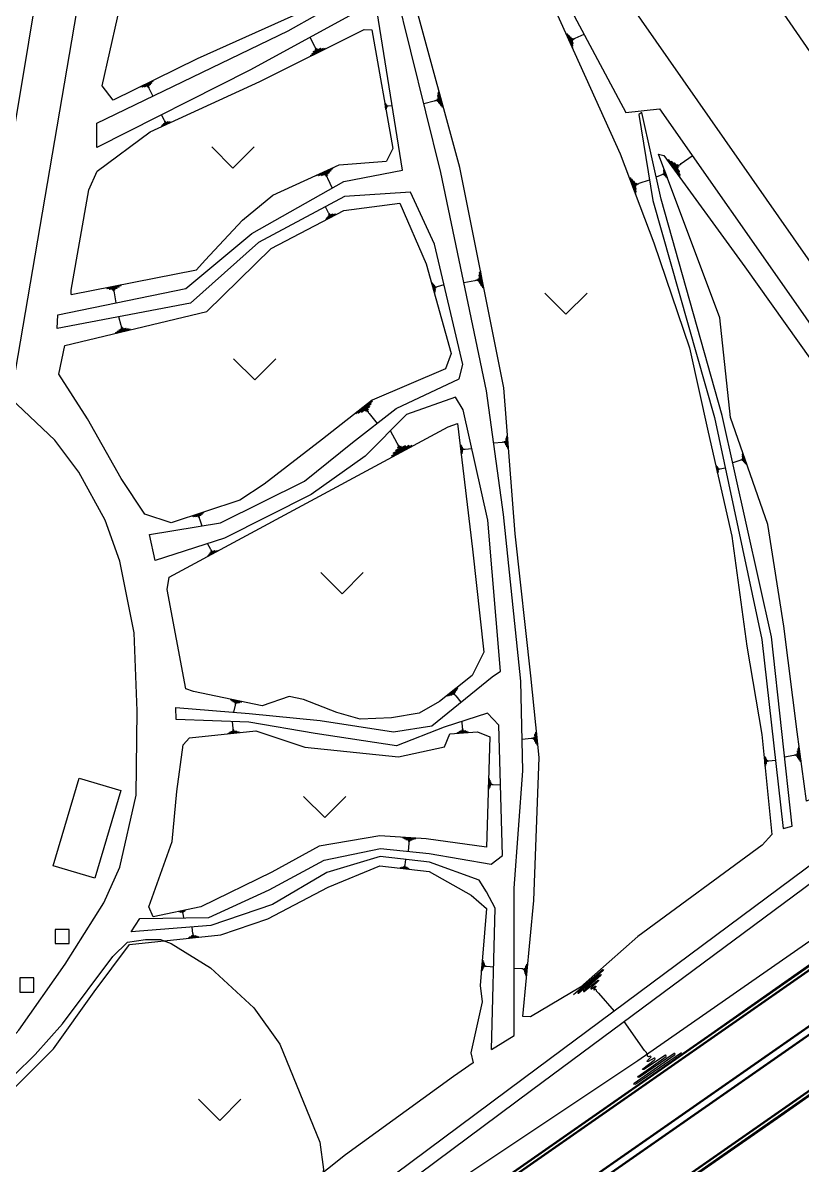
# Model space of a CAD drawing. Header units: millimetres. Extents: x 152904052 to 153933663, y 538271515 to 539240469.
# Drawn here: x 153522164 to 153577295, y 538622128 to 538702938 of the extents above; entities that cross this region are included whole.
import ezdxf

# ---------------------------------------------------------------- set-up
doc = ezdxf.new("R2010")
doc.units = ezdxf.units.MM
doc.layers.add('SCHM', color=9, linetype='Continuous')

msp = doc.modelspace()

# ---------------------------------------------------------------- linework, layer by layer
at = {"layer": 'SCHM'}
for points in [[(153543554.5, 538701126.6), (153542570.2, 538700628.3), (153542529.1, 538700609.4), (153542509.2, 538700621.8), (153542518.6, 538700637.8), (153543400.6, 538701097.3), (153543416.5, 538701111.4), (153543416.6, 538701126.3), (153543402, 538701129.7), (153542642.8, 538700746.5), (153542613.3, 538700743.6), (153542610.7, 538700748.5), (153542622.6, 538700773.3), (153543233.1, 538701093.2), (153543239, 538701111.9), (153543223, 538701121.3), (153542753, 538700889.2), (153542724.9, 538700891), (153542728.9, 538700907.6), (153542979.8, 538701048.4), (153543004.7, 538701068.4), (153543003, 538701087.5), (153542990.5, 538701086.9), (153542857.4, 538701036.7), (153542839.6, 538701044.1), (153542844.2, 538701058.9), (153542917.7, 538701112.2), (153542933.1, 538701127), (153542919.5, 538701137.8), (153542879.2, 538701130.5), (153542861.2, 538701150.1), (153542863.9, 538701178.6), (153542854, 538701204.7), (153542849.1, 538701221.6), (153542813.1, 538701271.2), (153542483.1, 538701907)], [(153561072.3, 538701155.7), (153560651.6, 538702116.6), (153560635.9, 538702156.5), (153560648.7, 538702174.7), (153560663.4, 538702164.9), (153561052.7, 538701303.3), (153561065.2, 538701287.6), (153561079.4, 538701286.6), (153561083.3, 538701300.3), (153560760, 538702041.4), (153560758.8, 538702069.5), (153560763.6, 538702071.7), (153560786.5, 538702059), (153561057.7, 538701462.5), (153561075.1, 538701456), (153561084.9, 538701470.7), (153560889.6, 538701929.2), (153560892.8, 538701955.7), (153560908.3, 538701951), (153561028.6, 538701705.4), (153561046.3, 538701680.7), (153561064.5, 538701681.3), (153561064.6, 538701693.2), (153561024, 538701822.2), (153561032, 538701838.7), (153561045.9, 538701833.5), (153561092.5, 538701760.9), (153561105.7, 538701745.5), (153561116.7, 538701757.9), (153561111.9, 538701796.5), (153561131.5, 538701812.5), (153561158.4, 538701808.5), (153561183.7, 538701816.5), (153561200, 538701820.2), (153561249, 538701851.7), (153561870.1, 538702131.2)], [(153530501.9, 538698417.1), (153531322.8, 538698799), (153531357, 538698813.3), (153531372.9, 538698802.7), (153531364.8, 538698789.8), (153530628.9, 538698436.9), (153530615.6, 538698425.8), (153530615, 538698413.6), (153530626.9, 538698410.4), (153531260, 538698704), (153531284.3, 538698705.6), (153531286.3, 538698701.5), (153531275.8, 538698681.5), (153530766.4, 538698435.7), (153530761.1, 538698420.6), (153530774, 538698412.4), (153531165.8, 538698590), (153531188.7, 538698587.8), (153531185, 538698574.2), (153530975.4, 538698465.6), (153530954.4, 538698449.8), (153530955.3, 538698434.2), (153530965.6, 538698434.3), (153531076.1, 538698471.9), (153531090.5, 538698465.3), (153531086.3, 538698453.3), (153531024.6, 538698411.6), (153531011.5, 538698399.9), (153531022.4, 538698390.7), (153531055.7, 538698395.5), (153531069.9, 538698379), (153531066.9, 538698355.6), (153531074.3, 538698334), (153531077.9, 538698320), (153531106, 538698278.3), (153531359.4, 538697747.9)], [(153551566.7, 538698135.5), (153551868.3, 538697011.3), (153551878.9, 538696964.8), (153551861.8, 538696946.9), (153551847.3, 538696960.1), (153551563.6, 538697970.3), (153551552.5, 538697989.7), (153551537.1, 538697993.1), (153551530.5, 538697978.7), (153551761.9, 538697111.8), (153551758.5, 538697080.7), (153551752.9, 538697079.1), (153551729.9, 538697096.8), (153551531.6, 538697796.5), (153551513.7, 538697806.6), (153551500.4, 538697792.1), (153551638.4, 538697256.5), (153551630.5, 538697227.9), (153551614.2, 538697235.7), (153551523.1, 538697525.1), (153551507.8, 538697555.2), (153551487.8, 538697557.6), (153551485.7, 538697544.5), (153551508.7, 538697396.2), (153551497.2, 538697379.4), (153551482.9, 538697387.4), (153551443.8, 538697474.9), (153551431.8, 538697494), (153551417.8, 538697482.2), (153551416.5, 538697439), (153551392.4, 538697424.7), (153551363.5, 538697433.7), (153551334.5, 538697429.1), (153551315.9, 538697427.7), (153551257, 538697401.3), (153550529, 538697198.1)], [(153547854.1, 538696796.4), (153547794.5, 538697239.6), (153547792.8, 538697257.9), (153547800.1, 538697263.8), (153547805, 538697258.1), (153547863.4, 538696859.2), (153547866.7, 538696851.3), (153547872.4, 538696849.3), (153547875.6, 538696854.4), (153547830.1, 538697196.1), (153547832.9, 538697207.8), (153547835.1, 538697208.1), (153547843, 538697200.2), (153547884.1, 538696923.9), (153547890.5, 538696919.2), (153547896.3, 538696924), (153547870, 538697134.9), (153547874.4, 538697145.4), (153547880.3, 538697141.6), (153547900.7, 538697026.9), (153547905.1, 538697014.6), (153547912.6, 538697012.8), (153547914, 538697017.6), (153547912.6, 538697075.3), (153547917.8, 538697081.1), (153547922.8, 538697077.3), (153547933.4, 538697042.1), (153547937, 538697034.2), (153547943, 538697038), (153547945.6, 538697054.4), (153547955.5, 538697058.7), (153547966, 538697053.9), (153547977.3, 538697054.2), (153547984.5, 538697053.8), (153548008.2, 538697061), (153548295.6, 538697102.6)], [(153532636.1, 538695920.1), (153532008.9, 538695631.4), (153531982.8, 538695620.6), (153531970.7, 538695628.8), (153531976.9, 538695638.6), (153532539.2, 538695905.4), (153532549.5, 538695913.8), (153532549.9, 538695923.1), (153532540.8, 538695925.5), (153532057.1, 538695703.6), (153532038.6, 538695702.5), (153532037.1, 538695705.6), (153532045.1, 538695720.9), (153532434.4, 538695906.7), (153532438.5, 538695918.2), (153532428.7, 538695924.5), (153532129.3, 538695790.3), (153532111.8, 538695792.1), (153532114.7, 538695802.4), (153532274.9, 538695884.6), (153532291, 538695896.5), (153532290.3, 538695908.5), (153532282.5, 538695908.4), (153532198.1, 538695880.1), (153532187.1, 538695885.1), (153532190.4, 538695894.3), (153532237.6, 538695925.9), (153532247.6, 538695934.8), (153532239.3, 538695941.9), (153532213.9, 538695938.3), (153532203.1, 538695950.9), (153532205.5, 538695968.7), (153532199.9, 538695985.2), (153532197.2, 538695996), (153532175.9, 538696027.8), (153531984.3, 538696433.1)], [(153568694.4, 538691980.4), (153567848.2, 538693180.5), (153567815.5, 538693230.9), (153567827.9, 538693259.5), (153567850.9, 538693250.2), (153568626.2, 538692177.4), (153568647.8, 538692159.3), (153568667.5, 538692162), (153568669.1, 538692181.8), (153568018, 538693107.7), (153568008.5, 538693146), (153568014.4, 538693150.3), (153568049.4, 538693139.4), (153568588.5, 538692397.2), (153568614.1, 538692393), (153568623.5, 538692416), (153568227.2, 538692990.1), (153568224.1, 538693027.4), (153568246.7, 538693025.3), (153568480.5, 538692722.2), (153568511.7, 538692693.2), (153568536.5, 538692699.1), (153568533.3, 538692715.5), (153568441.5, 538692881.1), (153568447.8, 538692905.9), (153568468.3, 538692902.7), (153568552.6, 538692816.2), (153568575.1, 538692798.8), (153568586.6, 538692818.8), (153568569.3, 538692870.5), (153568591.6, 538692897.9), (153568629.7, 538692899.9), (153568662.1, 538692917.9), (153568683.4, 538692927.7), (153568741.8, 538692984.6), (153569515.4, 538693541.9)], [(153542942.3, 538692141.8), (153544023.9, 538692616.8), (153544068.9, 538692634.6), (153544089.4, 538692620.2), (153544078.4, 538692603.6), (153543108.5, 538692164.1), (153543090.7, 538692150), (153543089.7, 538692134), (153543105.1, 538692129.6), (153543939.4, 538692494.7), (153543971.1, 538692496), (153543973.5, 538692490.7), (153543959.3, 538692464.8), (153543287.8, 538692158.6), (153543280.4, 538692139.1), (153543297, 538692128), (153543813.2, 538692348.6), (153543843.1, 538692345), (153543837.8, 538692327.5), (153543561.3, 538692191.7), (153543533.5, 538692171.7), (153543534.2, 538692151.3), (153543547.6, 538692151.2), (153543692.9, 538692197.1), (153543711.5, 538692188.1), (153543705.6, 538692172.5), (153543623.9, 538692119.9), (153543606.6, 538692104.9), (153543620.5, 538692092.6), (153543664.1, 538692098), (153543682.1, 538692076), (153543677.6, 538692045.7), (153543686.6, 538692017.2), (153543690.9, 538691998.8), (153543726.4, 538691943.7), (153544041.9, 538691244.5)], [(153565518.1, 538690826.6), (153565131.3, 538691929.2), (153565117.2, 538691975), (153565132.9, 538691994.1), (153565148.4, 538691982), (153565508.7, 538690992.2), (153565521.3, 538690973.6), (153565536.9, 538690971.4), (153565542.5, 538690986.3), (153565245.4, 538691836.6), (153565246.4, 538691868), (153565251.9, 538691870), (153565276.3, 538691854), (153565527.6, 538691168.7), (153565546.3, 538691159.9), (153565558.5, 538691175.4), (153565379.9, 538691701.1), (153565385.7, 538691730.3), (153565402.6, 538691723.8), (153565515.6, 538691440.9), (153565533.2, 538691411.9), (153565553.5, 538691411.1), (153565554.6, 538691424.3), (153565520.3, 538691571), (153565530.5, 538691588.7), (153565545.5, 538691581.8), (153565591.2, 538691497.2), (153565604.6, 538691479), (153565617.8, 538691491.8), (153565615.8, 538691535.2), (153565638.9, 538691551.3), (153565668.5, 538691544.5), (153565697.2, 538691551.3), (153565715.6, 538691554.1), (153565772.7, 538691585), (153566486.1, 538691843.4)], [(153567503.9, 538692617.8), (153567736.3, 538691998.9), (153567744.8, 538691973.2), (153567736.2, 538691962.2), (153567727.2, 538691968.9), (153567511.2, 538692524.3), (153567503.9, 538692534.6), (153567495, 538692535.7), (153567492.1, 538692527.2), (153567670.6, 538692049.9), (153567670.4, 538692032.1), (153567667.3, 538692030.9), (153567653.3, 538692039.7), (153567502.7, 538692424.2), (153567492, 538692428.9), (153567485.3, 538692420), (153567592.8, 538692124.9), (153567589.9, 538692108.3), (153567580.3, 538692111.8), (153567512.9, 538692270.4), (153567502.5, 538692286.5), (153567491.1, 538692286.8), (153567490.6, 538692279.3), (153567511.8, 538692196.7), (153567506.2, 538692186.6), (153567497.7, 538692190.3), (153567470.8, 538692237.6), (153567463, 538692247.7), (153567455.7, 538692240.3), (153567457.4, 538692215.8), (153567444.5, 538692206.4), (153567427.7, 538692209.9), (153567411.5, 538692205.7), (153567401.1, 538692203.9), (153567369.2, 538692185.7), (153566968.9, 538692030.7)], [(153544307, 538689402.2), (153543638.4, 538689050.5), (153543610.5, 538689037.2), (153543596.8, 538689045.4), (153543603.1, 538689056.5), (153544202, 538689380.5), (153544212.6, 538689390.3), (153544212.6, 538689400.5), (153544202.6, 538689402.7), (153543686.9, 538689132.2), (153543666.7, 538689129.9), (153543664.9, 538689133.2), (153543672.8, 538689150.4), (153544087.3, 538689375.9), (153544091.1, 538689388.7), (153544080.1, 538689395), (153543760.8, 538689231.1), (153543741.6, 538689232), (153543744.2, 538689243.4), (153543914.3, 538689342.5), (153543931.2, 538689356.5), (153543929.9, 538689369.5), (153543921.3, 538689369), (153543830.7, 538689333.2), (153543818.4, 538689338), (153543821.4, 538689348.3), (153543871.2, 538689385.5), (153543881.6, 538689395.8), (153543872.1, 538689403), (153543844.6, 538689397.6), (153543832.1, 538689410.9), (153543833.6, 538689430.4), (153543826.6, 538689448.1), (153543823, 538689459.7), (153543797.9, 538689493.2), (153543565.1, 538689925)], [(153554505.6, 538685430.4), (153554732.6, 538684250.6), (153554740, 538684202), (153554721.1, 538684184.9), (153554707.2, 538684199.5), (153554490.2, 538685260.6), (153554480.2, 538685281.3), (153554464.6, 538685286), (153554456.7, 538685271.7), (153554630.5, 538684362), (153554624.7, 538684330.3), (153554618.8, 538684329.1), (153554596.4, 538684349), (153554444.3, 538685084), (153554426.5, 538685095.7), (153554411.8, 538685081.8), (153554514.1, 538684520.1), (153554503.9, 538684491.3), (153554487.7, 538684500.5), (153554415.4, 538684805.3), (153554401.9, 538684837.4), (153554381.4, 538684841.3), (153554378.3, 538684828), (153554391, 538684673.6), (153554377.9, 538684657.2), (153554363.7, 538684666.5), (153554330, 538684759.4), (153554319.1, 538684780), (153554303.8, 538684768.9), (153554299.3, 538684724.5), (153554273.4, 538684711.6), (153554244.3, 538684723), (153554214.1, 538684720.4), (153554194.9, 538684720.4), (153554132.2, 538684697.5), (153553367.7, 538684542.4)], [(153527980.8, 538684189.2), (153529050.2, 538684364.7), (153529094.3, 538684370.2), (153529109.2, 538684352.7), (153529095.6, 538684340.5), (153528133.6, 538684171.1), (153528114.6, 538684162.6), (153528110.1, 538684148.6), (153528122.7, 538684141.2), (153528947.2, 538684275.4), (153528975.7, 538684269.4), (153528976.7, 538684264), (153528958.2, 538684244.3), (153528291.7, 538684125.3), (153528280.7, 538684109.6), (153528292.9, 538684096), (153528801.8, 538684174.3), (153528827.6, 538684164.4), (153528818.8, 538684150), (153528542.3, 538684092.4), (153528513, 538684081), (153528508.9, 538684062.6), (153528520.8, 538684059.5), (153528660.3, 538684067.1), (153528674.8, 538684054.9), (153528666.1, 538684042.4), (153528581.5, 538684014.3), (153528562.7, 538684004.9), (153528572.3, 538683990.8), (153528612.2, 538683985.7), (153528623.2, 538683962), (153528612.2, 538683936.1), (153528613.8, 538683908.8), (153528613.4, 538683891.5), (153528632.4, 538683834.4), (153528753.4, 538683141.2)], [(153551319.2, 538683806.1), (153551098.7, 538684517.1), (153551090.8, 538684546.6), (153551101.3, 538684558.4), (153551110.9, 538684550.3), (153551317.1, 538683911.8), (153551324.7, 538683899.7), (153551334.6, 538683897.9), (153551338.4, 538683907.2), (153551169.2, 538684455.5), (153551170.6, 538684475.4), (153551174.1, 538684476.6), (153551189.3, 538684465.9), (153551333.3, 538684023.7), (153551345, 538684017.7), (153551353.1, 538684027.2), (153551251.7, 538684366.1), (153551256, 538684384.6), (153551266.6, 538684380), (153551332, 538684197.3), (153551342.5, 538684178.4), (153551355.4, 538684177.4), (153551356.4, 538684185.8), (153551338, 538684280), (153551344.9, 538684291), (153551354.3, 538684286.2), (153551381.4, 538684231.3), (153551389.6, 538684219.4), (153551398.2, 538684227.3), (153551398, 538684254.9), (153551413, 538684264.7), (153551431.7, 538684259.6), (153551450.1, 538684263.3), (153551462, 538684264.6), (153551499, 538684283), (153551959.2, 538684430.8)], [(153529744.5, 538681260.7), (153528796.2, 538681010.8), (153528757, 538681002.1), (153528742, 538681016.5), (153528753.2, 538681028.7), (153529605.3, 538681263.9), (153529621.7, 538681273.2), (153529624.6, 538681286.1), (153529612.5, 538681291.7), (153528881.3, 538681100), (153528855.1, 538681103), (153528853.8, 538681107.7), (153528868.8, 538681127.1), (153529459, 538681291.5), (153529467.5, 538681306.6), (153529455.4, 538681317.8), (153529003.6, 538681203.6), (153528979.6, 538681210.3), (153528986.2, 538681224), (153529230.4, 538681299.7), (153529255.8, 538681312.5), (153529257.9, 538681329.4), (153529246.9, 538681331.2), (153529121.9, 538681312.3), (153529107.8, 538681322), (153529114.6, 538681334.1), (153529188.4, 538681366.7), (153529204.5, 538681376.7), (153529194.7, 538681388.6), (153529158.2, 538681389.8), (153529146.3, 538681410.2), (153529154, 538681434.5), (153529150.2, 538681458.9), (153529149.1, 538681474.6), (153529127.1, 538681524.4), (153528958.6, 538682138.4)], [(153545726.9, 538675308.3), (153546815.8, 538676152.2), (153546861.7, 538676185), (153546888.9, 538676174.6), (153546881.2, 538676152.7), (153545908.6, 538675380.6), (153545892.6, 538675359.6), (153545895.9, 538675341.2), (153545914.6, 538675340.6), (153546754.8, 538675990.1), (153546790.2, 538676000.6), (153546794.5, 538675995.2), (153546785.8, 538675961.9), (153546113, 538675425.2), (153546110.2, 538675401), (153546132.1, 538675393.2), (153546653.4, 538675789), (153546688.2, 538675793.5), (153546687.2, 538675772.2), (153546413, 538675540.2), (153546387.2, 538675509.7), (153546393.8, 538675486.7), (153546409, 538675490.4), (153546560.3, 538675583.5), (153546583.9, 538675578.6), (153546581.7, 538675559.3), (153546504.2, 538675476.7), (153546488.8, 538675454.8), (153546508.1, 538675444.9), (153546555.8, 538675463.3), (153546582.4, 538675443.6), (153546585.9, 538675407.9), (153546604.2, 538675378.3), (153546614.2, 538675358.7), (153546670, 538675306.5), (153547225.2, 538674605)], [(153549682.2, 538673028.3), (153548326.8, 538672307.1), (153548270.2, 538672279.8), (153548242.2, 538672296.4), (153548254.8, 538672318.9), (153549469, 538672983.3), (153549490.6, 538673003.3), (153549490.4, 538673024.1), (153549470, 538673028.3), (153548424.4, 538672473.7), (153548383.5, 538672468.8), (153548379.8, 538672475.6), (153548395.7, 538672510.4), (153549236.1, 538672972.8), (153549243.7, 538672998.9), (153549221.1, 538673011.6), (153548573.7, 538672675.4), (153548534.7, 538672677), (153548539.8, 538672700.2), (153548884.8, 538672903.2), (153548919, 538672931.9), (153548916.1, 538672958.3), (153548898.6, 538672957.1), (153548714.9, 538672883.5), (153548689.9, 538672893.3), (153548695.9, 538672914.1), (153548796.7, 538672990.3), (153548817.7, 538673011.3), (153548798.4, 538673025.9), (153548742.5, 538673014.7), (153548717, 538673041.4), (153548719.9, 538673081.2), (153548705.4, 538673117.2), (153548698.1, 538673140.6), (153548646.7, 538673208.5), (153548169.5, 538674083.9)], [(153556427.9, 538673788.7), (153556496.8, 538672868.3), (153556498.2, 538672830.5), (153556482.3, 538672819.1), (153556472.9, 538672831.5), (153556401.1, 538673660.4), (153556395.3, 538673677.2), (153556383.8, 538673682.1), (153556376.5, 538673671.9), (153556428.8, 538672962.3), (153556421.6, 538672938.6), (153556417, 538672938.2), (153556401.6, 538672955.4), (153556350.5, 538673529.7), (153556338, 538673540.2), (153556325.5, 538673530.9), (153556353.9, 538673093.3), (153556343.6, 538673072.2), (153556332, 538673080.6), (153556303.8, 538673319.6), (153556296.3, 538673345.3), (153556281, 538673350.1), (153556277.5, 538673340.2), (153556273.5, 538673221.3), (153556262.1, 538673209.9), (153556252.1, 538673218.3), (153556234.6, 538673292.1), (153556228.1, 538673308.8), (153556215.4, 538673301.7), (153556208, 538673268.2), (153556187.1, 538673260.7), (153556166, 538673271.9), (153556142.7, 538673272.6), (153556128, 538673274.3), (153556078.2, 538673262.4), (153555481, 538673211.6)], [(153553191, 538672361.7), (153553114.3, 538673079.8), (153553112.3, 538673109.3), (153553124.4, 538673118.6), (153553132.1, 538673109.1), (153553208.8, 538672462.6), (153553213.8, 538672449.7), (153553222.9, 538672446.1), (153553228.3, 538672454.3), (153553169.8, 538673007.9), (153553174.9, 538673026.7), (153553178.5, 538673027.1), (153553190.9, 538673014), (153553245.2, 538672566.1), (153553255.2, 538672558.2), (153553264.7, 538672565.8), (153553231.6, 538672907.4), (153553239.2, 538672924.1), (153553248.4, 538672917.8), (153553276.4, 538672731.6), (153553282.9, 538672711.7), (153553295, 538672708.3), (153553297.5, 538672716.1), (153553297.7, 538672809.3), (153553306.3, 538672818.4), (153553314.4, 538672812.1), (153553329.9, 538672754.8), (153553335.4, 538672741.9), (153553345.1, 538672747.8), (153553350.1, 538672774.2), (153553366.2, 538672780.6), (153553383.1, 538672772.3), (153553401.3, 538672772.4), (153553412.8, 538672771.4), (153553451.5, 538672781.9), (153553917.3, 538672836.5)], [(153573077.8, 538672523.5), (153573351.1, 538671736.5), (153573361.1, 538671703.9), (153573349.8, 538671690.3), (153573338.8, 538671699), (153573084.1, 538672405.4), (153573075.2, 538672418.7), (153573064, 538672420.3), (153573060, 538672409.7), (153573270, 538671802.8), (153573269.2, 538671780.4), (153573265.2, 538671779), (153573247.9, 538671790.5), (153573070.2, 538672279.6), (153573056.9, 538672285.9), (153573048.2, 538672274.9), (153573174.3, 538671899.7), (153573170.2, 538671878.9), (153573158.2, 538671883.6), (153573078.2, 538672085.5), (153573065.7, 538672106.2), (153573051.3, 538672106.9), (153573050.4, 538672097.4), (153573074.6, 538671992.8), (153573067.2, 538671980.2), (153573056.6, 538671985.2), (153573024.2, 538672045.6), (153573014.6, 538672058.6), (153573005.2, 538672049.5), (153573006.5, 538672018.5), (153572990.1, 538672007.1), (153572969, 538672012), (153572948.5, 538672007.2), (153572935.3, 538672005.3), (153572894.6, 538671983.4), (153572385.4, 538671800.7)], [(153571325.2, 538671043.6), (153571207.7, 538671589.4), (153571203.8, 538671611.9), (153571212.4, 538671620), (153571219, 538671613.4), (153571330.7, 538671122.7), (153571335.5, 538671113.2), (153571342.8, 538671111.2), (153571346.3, 538671117.9), (153571256.3, 538671538.7), (153571258.7, 538671553.5), (153571261.4, 538671554.1), (153571272, 538671545.1), (153571350.2, 538671205.2), (153571358.5, 538671199.9), (153571365.2, 538671206.6), (153571312, 538671466.4), (153571316.4, 538671479.9), (153571324.1, 538671475.8), (153571360.7, 538671335), (153571367.4, 538671320.2), (153571376.9, 538671318.6), (153571378.2, 538671324.8), (153571370.7, 538671396.4), (153571376.6, 538671404.1), (153571383.3, 538671399.9), (153571399.9, 538671357.1), (153571405.2, 538671347.7), (153571412.2, 538671353), (153571413.9, 538671373.7), (153571425.8, 538671379.9), (153571439.4, 538671374.9), (153571453.4, 538671376.4), (153571462.3, 538671376.7), (153571491.2, 538671387.9), (153571844.8, 538671467.8)], [(153534148.9, 538668042.2), (153534913.3, 538668286.1), (153534945, 538668294.9), (153534957.8, 538668283.7), (153534949.2, 538668273.3), (153534262.7, 538668045.4), (153534249.8, 538668037.2), (153534247.9, 538668026.4), (153534258, 538668022.4), (153534847.5, 538668209.6), (153534869, 538668208.2), (153534870.3, 538668204.4), (153534858.9, 538668188), (153534383.5, 538668029), (153534377.1, 538668016.3), (153534387.5, 538668007.6), (153534751.9, 538668119.9), (153534771.8, 538668115.4), (153534767, 538668103.9), (153534570.6, 538668031.9), (153534550.4, 538668020.3), (153534549.4, 538668006.5), (153534558.4, 538668005.4), (153534659.8, 538668026.1), (153534671.7, 538668018.7), (153534666.7, 538668008.6), (153534607.7, 538667978.9), (153534595, 538667970), (153534603.5, 538667960.7), (153534633.3, 538667961.2), (153534643.9, 538667945.1), (153534638.7, 538667924.9), (153534642.8, 538667905.1), (153534644.3, 538667892.3), (153534664.4, 538667852.6), (153534827.8, 538667357.9)], [(153535953.1, 538665598.3), (153535308.8, 538665252.9), (153535281.9, 538665239.8), (153535268.5, 538665247.7), (153535274.5, 538665258.5), (153535851.6, 538665576.5), (153535861.9, 538665586.1), (153535861.7, 538665596), (153535852, 538665598), (153535355, 538665332.4), (153535335.5, 538665330), (153535333.8, 538665333.2), (153535341.3, 538665349.9), (153535740.7, 538665571.2), (153535744.3, 538665583.7), (153535733.5, 538665589.7), (153535425.8, 538665428.6), (153535407.2, 538665429.4), (153535409.6, 538665440.4), (153535573.6, 538665537.6), (153535589.8, 538665551.3), (153535588.4, 538665563.9), (153535580.1, 538665563.3), (153535492.7, 538665527.9), (153535480.8, 538665532.6), (153535483.6, 538665542.5), (153535531.5, 538665578.9), (153535541.5, 538665588.9), (153535532.3, 538665595.9), (153535505.7, 538665590.4), (153535493.5, 538665603.1), (153535494.8, 538665622.1), (153535487.9, 538665639.2), (153535484.3, 538665650.3), (153535459.7, 538665682.6), (153535231.3, 538666098.6)], [(153520490.5, 538598227.6), (153530159.5, 538605163.6), (153541457.5, 538612428.6), (153552169.5, 538620525.7), (153565662.4, 538629543.7), (153579165.4, 538638923.7), (153586856.4, 538643437.7), (153597282.4, 538651702.7), (153609127.4, 538658908.7), (153611190.4, 538659912.7), (153611616.4, 538660003.7), (153613444.4, 538659364.7), (153617374.4, 538654601.8)], [(153552178.4, 538655333.8), (153552885.8, 538655869.2), (153552915.6, 538655890), (153552933, 538655883.1), (153552927.9, 538655869.1), (153552295.9, 538655379), (153552285.4, 538655365.6), (153552287.5, 538655353.8), (153552299.5, 538655353.2), (153552845.3, 538655765.3), (153552868.2, 538655771.8), (153552870.9, 538655768.3), (153552865.1, 538655746.9), (153552427.9, 538655406.3), (153552425.9, 538655390.7), (153552439.9, 538655385.5), (153552778.5, 538655636.5), (153552801, 538655639.2), (153552800.2, 538655625.5), (153552621.9, 538655478.1), (153552605, 538655458.7), (153552609.1, 538655443.8), (153552618.9, 538655446.1), (153552717.1, 538655504.9), (153552732.2, 538655501.6), (153552730.7, 538655489.2), (153552680.1, 538655436.5), (153552670.1, 538655422.6), (153552682.4, 538655416), (153552713.3, 538655427.5), (153552730.3, 538655414.6), (153552732.2, 538655391.6), (153552743.8, 538655372.5), (153552750.1, 538655359.8), (153552785.7, 538655325.7), (153553138, 538654869.9)], [(153536840.9, 538655070.9), (153537594.4, 538654900.8), (153537625, 538654892.6), (153537630.2, 538654877.1), (153537618, 538654872.6), (153536937, 538655018), (153536922.2, 538655017.5), (153536915.4, 538655009.5), (153536921.8, 538655001.2), (153537502.5, 538654869.3), (153537519.7, 538654857.7), (153537518.9, 538654854), (153537501.4, 538654845.9), (153537029.2, 538654945.5), (153537017.7, 538654938.1), (153537022.2, 538654925.8), (153537379.4, 538654841.5), (153537393.7, 538654828), (153537384.1, 538654820.8), (153537186, 538654856.7), (153537163.6, 538654857), (153537156, 538654846), (153537163, 538654840.7), (153537257.2, 538654808.5), (153537263.5, 538654796.5), (153537254.4, 538654790.6), (153537191, 538654794.6), (153537176.1, 538654793.5), (153537178.6, 538654781.6), (153537203.6, 538654767.5), (153537204.6, 538654749), (153537190.4, 538654734.8), (153537184.1, 538654716.3), (153537179.2, 538654705), (153537176.5, 538654662.2), (153537071, 538654171.8)], [(153537483.9, 538652751.2), (153536729.4, 538652671.1), (153536698.4, 538652669), (153536688.6, 538652681.8), (153536698.6, 538652689.8), (153537377.8, 538652770), (153537391.4, 538652775.1), (153537395.1, 538652784.7), (153537386.6, 538652790.4), (153536804.9, 538652729.4), (153536785.2, 538652734.8), (153536784.8, 538652738.5), (153536798.5, 538652751.6), (153537269.1, 538652808.2), (153537277.4, 538652818.8), (153537269.4, 538652828.8), (153536910.6, 538652794.3), (153536893, 538652802.3), (153536899.6, 538652811.9), (153537095.3, 538652841.2), (153537116.2, 538652848), (153537119.8, 538652860.7), (153537111.6, 538652863.4), (153537013.7, 538652863.6), (153537004.1, 538652872.7), (153537010.7, 538652881.1), (153537071, 538652897.4), (153537084.5, 538652903.2), (153537078.3, 538652913.4), (153537050.6, 538652918.6), (153537043.9, 538652935.6), (153537052.6, 538652953.3), (153537052.6, 538652972.4), (153537053.6, 538652984.5), (153537042.5, 538653025.2), (153536985.6, 538653514.5)], [(153553693.6, 538652758.3), (153552950.4, 538652717.8), (153552919.9, 538652717.3), (153552911, 538652730.3), (153552921.1, 538652737.7), (153553590.7, 538652782), (153553604.2, 538652786.4), (153553608.4, 538652795.6), (153553600.3, 538652801.6), (153553027.3, 538652771.1), (153553008.3, 538652777.3), (153553008.1, 538652781.1), (153553022.2, 538652793.2), (153553486.1, 538652824.9), (153553494.8, 538652834.9), (153553487.5, 538652845.1), (153553134.1, 538652829.3), (153553117.3, 538652838), (153553124.3, 538652847.2), (153553317.4, 538652866), (153553338.3, 538652871.7), (153553342.4, 538652883.9), (153553334.5, 538652886.9), (153553238.7, 538652892), (153553229.7, 538652901.5), (153553236.6, 538652909.4), (153553296.4, 538652922.3), (153553310, 538652927.3), (153553304.5, 538652937.6), (153553277.6, 538652944.1), (153553271.8, 538652961.1), (153553281.2, 538652978), (153553282.2, 538652996.7), (153553283.8, 538653008.5), (153553275, 538653048.9), (153553243.8, 538653531.2)], [(153558475.6, 538652862.4), (153558562.5, 538651895.8), (153558564.5, 538651856.1), (153558548, 538651843.9), (153558537.9, 538651856.8), (153558449.4, 538652727.2), (153558443.1, 538652744.7), (153558430.9, 538652749.6), (153558423.5, 538652738.8), (153558489.5, 538651993.6), (153558482.2, 538651968.6), (153558477.4, 538651968.1), (153558461, 538651985.9), (153558398.3, 538652588.9), (153558385, 538652599.8), (153558372, 538652589.8), (153558408.7, 538652130.1), (153558398.2, 538652107.8), (153558385.9, 538652116.5), (153558352.5, 538652367.3), (153558344.2, 538652394.2), (153558328.1, 538652399), (153558324.5, 538652388.6), (153558322.2, 538652263.5), (153558310.4, 538652251.3), (153558299.7, 538652259.9), (153558280.1, 538652337.3), (153558273, 538652354.8), (153558259.8, 538652347.1), (153558252.6, 538652311.8), (153558230.8, 538652303.5), (153558208.3, 538652315), (153558183.8, 538652315.4), (153558168.4, 538652316.9), (153558116.2, 538652303.6), (153557489.1, 538652240.8)], [(153577032.2, 538651716.2), (153577196.5, 538650717.9), (153577201.7, 538650676.8), (153577185.4, 538650662.8), (153577174, 538650675.5), (153577015.4, 538651573.6), (153577007.4, 538651591.3), (153576994.4, 538651595.5), (153576987.5, 538651583.7), (153577113.1, 538650814), (153577107.5, 538650787.4), (153577102.5, 538650786.5), (153577084.1, 538650803.8), (153576972.8, 538651425.9), (153576958.1, 538651436.2), (153576945.4, 538651424.8), (153577018.7, 538650949.7), (153577009.4, 538650925.7), (153576996, 538650933.8), (153576942.1, 538651192), (153576931.4, 538651219.4), (153576914.3, 538651223.1), (153576911.4, 538651212), (153576918.6, 538651081.7), (153576907.2, 538651068.2), (153576895.5, 538651076.4), (153576869.2, 538651155.4), (153576860.5, 538651172.9), (153576847.3, 538651164), (153576842.5, 538651126.7), (153576820.4, 538651116.4), (153576796.2, 538651126.6), (153576770.7, 538651125.1), (153576754.5, 538651125.5), (153576701.3, 538651107.7), (153576054.2, 538650994.5)], [(153574683.3, 538650330.3), (153574624.1, 538651031.6), (153574622.8, 538651060.3), (153574634.9, 538651069.1), (153574642.1, 538651059.7), (153574702.8, 538650428.3), (153574707.4, 538650415.6), (153574716.2, 538650411.9), (153574721.6, 538650419.8), (153574676.7, 538650960.3), (153574682, 538650978.5), (153574685.5, 538650978.8), (153574697.4, 538650965.8), (153574740.5, 538650528.3), (153574750.1, 538650520.4), (153574759.5, 538650527.6), (153574734.7, 538650861.1), (153574742.5, 538650877.2), (153574751.3, 538650870.9), (153574774.6, 538650688.9), (153574780.5, 538650669.3), (153574792.1, 538650665.8), (153574794.8, 538650673.3), (153574796.9, 538650764), (153574805.6, 538650772.8), (153574813.2, 538650766.5), (153574827.1, 538650710.3), (153574832.2, 538650697.6), (153574841.8, 538650703.1), (153574847.2, 538650728.7), (153574863.1, 538650734.6), (153574879.3, 538650726.2), (153574897.1, 538650725.8), (153574908.3, 538650724.7), (153574946.2, 538650734.1), (153575401.1, 538650777.1)], [(153555097.3, 538648654.7), (153555134.5, 538649437.4), (153555137.2, 538649469.3), (153555151.8, 538649477.3), (153555158.4, 538649465.8), (153555133.2, 538648760), (153555136.3, 538648745.3), (153555145.5, 538648739.9), (153555152.6, 538648747.8), (153555182.1, 538649351.1), (153555190.6, 538649370.3), (153555194.5, 538649370.2), (153555205.7, 538649354.1), (153555189.3, 538648864.9), (153555198.8, 538648854.7), (153555210.2, 538648861.3), (153555231.6, 538649233), (153555242.5, 538649249.7), (153555251.4, 538649241.4), (153555250.4, 538649037.1), (153555254.1, 538649014.7), (153555266.4, 538649009), (153555270.5, 538649017), (153555286.1, 538649116.8), (153555296.9, 538649125.2), (153555304.5, 538649117.1), (153555311.6, 538649053), (153555315.3, 538649038.3), (153555326.8, 538649043), (153555336.4, 538649070.5), (153555354.8, 538649074.7), (153555371.5, 538649063), (153555391, 538649060), (153555403.2, 538649057.1), (153555446.5, 538649061.9), (153555954.9, 538649042.9)], [(153549025.4, 538645310.9), (153549912.6, 538645238.3), (153549948.8, 538645234), (153549957.2, 538645217.1), (153549944, 538645210), (153549143.5, 538645266.1), (153549126.7, 538645263.1), (153549120.3, 538645252.9), (153549128.9, 538645244.5), (153549812.8, 538645187.6), (153549834.3, 538645177.2), (153549833.9, 538645172.8), (153549815.3, 538645160.7), (153549260.4, 538645198.3), (153549248.5, 538645187.9), (153549255.6, 538645174.7), (153549676.8, 538645136), (153549695.3, 538645122.9), (153549685.5, 538645113.2), (153549453.6, 538645122.2), (153549428, 538645119), (153549421.1, 538645105.1), (153549430, 538645100.3), (153549542.7, 538645078.6), (153549551.8, 538645066), (153549542.4, 538645057.8), (153549469.4, 538645052.2), (153549452.5, 538645048.5), (153549457.4, 538645035.3), (153549488.2, 538645023.3), (153549492.2, 538645002.3), (153549478.3, 538644983.8), (153549474.2, 538644961.7), (153549470.4, 538644948), (153549474.2, 538644898.7), (153549432.9, 538644322.2)], [(153549491.6, 538643083.8), (153548899.6, 538643158.5), (153548875.5, 538643162.5), (153548870.3, 538643174.1), (153548879.4, 538643178.4), (153549413.8, 538643117.3), (153549425.1, 538643118.8), (153549429.7, 538643125.4), (153549424.2, 538643131.3), (153548967.9, 538643189.5), (153548953.8, 538643197.2), (153548954.2, 538643200.1), (153548967, 538643207.7), (153549337.5, 538643166.1), (153549345.7, 538643172.7), (153549341.4, 538643181.8), (153549060.5, 538643220.1), (153549048.5, 538643229.4), (153549055.3, 538643235.6), (153549210.3, 538643222.8), (153549227.6, 538643224.2), (153549232.6, 538643233.2), (153549226.8, 538643236.8), (153549152, 538643254.6), (153549146.2, 538643263.3), (153549152.8, 538643268.5), (153549201.9, 538643270.1), (153549213.3, 538643272.1), (153549210.4, 538643281.1), (153549190.1, 538643290), (153549188, 538643304.2), (153549197.9, 538643316.2), (153549201.3, 538643330.9), (153549204.3, 538643340), (153549203.1, 538643373.1), (153549247.8, 538643757.9)], [(153533194, 538640069.7), (153533656.3, 538640151.1), (153533675.3, 538640153.7), (153533681.9, 538640146.2), (153533676.1, 538640140.9), (153533260.2, 538640062.6), (153533252, 538640058.8), (153533250.1, 538640052.7), (153533255.7, 538640049.6), (153533612.1, 538640111.9), (153533624.5, 538640109.4), (153533624.9, 538640107.1), (153533617, 538640098.5), (153533328.9, 538640043.6), (153533324.2, 538640036.7), (153533329.6, 538640030.9), (153533549.7, 538640067.4), (153533560.9, 538640063.2), (153533557.2, 538640056.9), (153533437.7, 538640030.6), (153533425, 538640025.5), (153533423.3, 538640017.5), (153533428.5, 538640016.2), (153533488.9, 538640020.2), (153533495.3, 538640015), (153533491.5, 538640009.5), (153533455, 538639996.9), (153533446.9, 538639992.8), (153533451.2, 538639986.7), (153533468.5, 538639984.7), (153533473.4, 538639974.5), (153533468.8, 538639963.2), (153533469.6, 538639951.4), (153533469.5, 538639943.9), (153533478, 538639919.3), (153533533.9, 538639619.6)], [(153534602.7, 538638278.9), (153533911.9, 538638202.3), (153533883.5, 538638200.3), (153533874.6, 538638212), (153533883.7, 538638219.3), (153534505.5, 538638295.7), (153534517.9, 538638300.5), (153534521.3, 538638309.3), (153534513.5, 538638314.4), (153533980.9, 538638256.1), (153533962.8, 538638260.9), (153533962.4, 538638264.3), (153533974.9, 538638276.3), (153534405.8, 538638330.2), (153534413.4, 538638339.9), (153534406, 538638349.1), (153534077.4, 538638315.9), (153534061.2, 538638323.1), (153534067.3, 538638332.1), (153534246.4, 538638359.7), (153534265.5, 538638366), (153534268.7, 538638377.7), (153534261.2, 538638380.1), (153534171.6, 538638379.8), (153534162.7, 538638388.2), (153534168.7, 538638395.9), (153534223.9, 538638411.1), (153534236.2, 538638416.4), (153534230.6, 538638425.8), (153534205.2, 538638430.4), (153534198.9, 538638445.9), (153534206.8, 538638462.2), (153534206.7, 538638479.7), (153534207.6, 538638490.8), (153534197.3, 538638528), (153534143, 538638976)], [(153518565.4, 538625577.6), (153523027.4, 538629957.6), (153524960.4, 538632128.6), (153528518.4, 538636881.6), (153529560.4, 538637903.6), (153530838.4, 538638080.6), (153531899.4, 538638080.6), (153532666.4, 538637805.6), (153535438.4, 538636096.6), (153538504.4, 538633247.6), (153540352.4, 538630694.6), (153543162.4, 538623754.7), (153543436.5, 538621814.7), (153543329.5, 538621388.7), (153541771.5, 538619402.6), (153540076.5, 538617650.6), (153534582.5, 538613648.6), (153519415.5, 538602905.6)], [(153554609.4, 538635820.5), (153554691, 538636586.2), (153554695.6, 538636617.4), (153554710.3, 538636624.4), (153554716.2, 538636612.8), (153554650.7, 538635921.7), (153554652.9, 538635907.1), (153554661.6, 538635901.4), (153554669.1, 538635908.6), (153554732.7, 538636498.8), (153554742.3, 538636517.2), (153554746.1, 538636516.8), (153554756.1, 538636500.4), (153554711.8, 538636021.4), (153554720.5, 538636010.9), (153554732.1, 538636016.7), (153554774.5, 538636380.1), (153554786.2, 538636395.9), (153554794.4, 538636387.2), (153554781.7, 538636186.9), (153554784, 538636164.6), (153554795.8, 538636158.4), (153554800.2, 538636165.9), (153554821.3, 538636263), (153554832.4, 538636270.6), (153554839.3, 538636262.2), (153554842.6, 538636199), (153554845.5, 538636184.3), (153554856.9, 538636188.2), (153554868, 538636214.6), (153554886.3, 538636217.7), (153554902, 538636205.3), (153554921, 538636201.2), (153554932.8, 538636197.6), (153554975.4, 538636199.9), (153555473.2, 538636151.9)], [(153557859.7, 538636429.9), (153557784.8, 538635588.2), (153557780.4, 538635553.8), (153557764.3, 538635545.9), (153557757.7, 538635558.6), (153557816.4, 538636318), (153557813.6, 538636334), (153557804, 538636340.1), (153557795.9, 538636332), (153557737.3, 538635683.3), (153557727.3, 538635662.9), (153557723, 538635663.2), (153557711.7, 538635681), (153557751.2, 538636207.5), (153557741.4, 538636218.8), (153557728.8, 538636212.3), (153557689.2, 538635812.7), (153557676.7, 538635795.2), (153557667.6, 538635804.5), (153557677.7, 538636024.6), (153557674.7, 538636049), (153557661.7, 538636055.6), (153557657, 538636047.2), (153557635.7, 538635940.3), (153557623.7, 538635931.8), (153557615.9, 538635940.8), (153557611.1, 538636010.1), (153557607.7, 538636026.2), (153557595.2, 538636021.7), (153557583.5, 538635992.5), (153557563.5, 538635988.8), (153557546.1, 538636002.1), (153557525.1, 538636006.2), (153557512.1, 538636009.9), (153557465.3, 538636006.6), (153556918.3, 538636049.7)], [(153561115.5, 538634208.5), (153563094.9, 538635895), (153563178.6, 538635960.9), (153563230.9, 538635943.6), (153563218.2, 538635901.7), (153561451.8, 538634360.7), (153561423.3, 538634319.7), (153561431.3, 538634285.4), (153561466.5, 538634285.8), (153562994, 538635583.9), (153563060, 538635606.9), (153563068.5, 538635597.1), (153563055, 538635533.6), (153561833.3, 538634462.8), (153561830.1, 538634416.8), (153561872.1, 538634404), (153562820.5, 538635196), (153562885.8, 538635207.5), (153562885.7, 538635167.2), (153562389, 538634705.8), (153562342.9, 538634646), (153562357.3, 538634603.3), (153562385.7, 538634611.6), (153562662.9, 538634800.3), (153562707.8, 538634793.2), (153562705.3, 538634756.6), (153562566.4, 538634593.9), (153562539.3, 538634551.4), (153562576.5, 538634534.4), (153562664.9, 538634573.3), (153562716.9, 538634538.3), (153562726.5, 538634471.5), (153562763.6, 538634417.3), (153562784.2, 538634381.2), (153562894, 538634287.5), (153564002.1, 538633013.4)], [(153568770.4, 538630082.5), (153565593.8, 538627908), (153565460.4, 538627824), (153565386.1, 538627857.7), (153565411.3, 538627917.4), (153568251.6, 538629910.8), (153568299.9, 538629966.7), (153568293.5, 538630018.5), (153568241.6, 538630023.3), (153565790.8, 538628350.2), (153565690.1, 538628326.8), (153565679, 538628342.5), (153565708.9, 538628433.8), (153567674.1, 538629819.9), (153567685.9, 538629887.1), (153567626.1, 538629912.5), (153566106.6, 538628894.3), (153566008.7, 538628887.6), (153566015.1, 538628946.9), (153566818.2, 538629548.7), (153566895.4, 538629629.5), (153566880.8, 538629694.7), (153566837.7, 538629686.9), (153566400.3, 538629452.2), (153566335.3, 538629469.7), (153566344.6, 538629523.2), (153566574.5, 538629741.1), (153566620.9, 538629799.4), (153566568.9, 538629830.3), (153566432.6, 538629786.8), (153566361.6, 538629846.3), (153566357.9, 538629946.2), (153566311.7, 538630031.8), (153566287, 538630088.2), (153566139.9, 538630243.1), (153564707.1, 538632291.4)]]:
    msp.add_lwpolyline(points, dxfattribs=at)
at = {"layer": 'SCHM', "const_width": 150}
for points in [[(153508667.6, 538588016.3), (153669836.2, 538700419.6)], [(153508810.6, 538587811.3), (153669979.2, 538700214.5)], [(153449425.1, 538542432), (153671838.3, 538697548.8)], [(153469277.5, 538555685.7), (153672124.4, 538697138.7)], [(153472902.6, 538554233.9), (153673983.5, 538694473)], [(153473045.6, 538554028.8), (153674126.5, 538694267.9)]]:
    msp.add_lwpolyline(points, dxfattribs=at)
at = {"layer": 'SCHM', "flags": 128}
for points in [[(153535522.4, 538694155.6), (153537022.4, 538692655.6)], [(153537022.4, 538692655.6), (153538522.4, 538694155.6)], [(153559083.4, 538683819.7), (153560583.4, 538682319.7)], [(153560583.4, 538682319.7), (153562083.4, 538683819.7)], [(153537066.4, 538679173.6), (153538566.4, 538677673.6)], [(153538566.4, 538677673.6), (153540066.4, 538679173.6)], [(153543242.4, 538664051.7), (153544742.4, 538662551.7)], [(153544742.4, 538662551.7), (153546242.4, 538664051.7)], [(153542020.4, 538648216.6), (153543520.4, 538646716.7)], [(153543520.4, 538646716.7), (153545020.4, 538648216.7)], [(153534591.4, 538626788.6), (153536091.4, 538625288.6)], [(153536091.4, 538625288.6), (153537591.4, 538626788.6)]]:
    msp.add_lwpolyline(points, dxfattribs=at)
at = {"layer": 'SCHM'}
for points in [[(153529085.4, 538648633.6), (153527247.4, 538642430.6), (153524311.2, 538643300.6), (153526149.2, 538649503.6)], [(153525438.4, 538638809.6), (153524438.4, 538638809.6), (153524438.4, 538637809.6), (153525438.4, 538637809.6)], [(153522940.4, 538635370.6), (153521940.4, 538635370.6), (153521940.4, 538634370.6), (153522940.4, 538634370.6)]]:
    msp.add_lwpolyline(points, close=True, dxfattribs=at)
for points in [[(153605671.7, 538661119.6, 0), (153586460.4, 538688420.7, 0), (153560864.3, 538725554.7, 0), (153542852.3, 538750871.7, 0), (153512591.2, 538794296.6, 0), (153496620.2, 538817330.6, 0), (153452331.1, 538880530.5, 0), (153423575, 538921468.5, 0), (153406889, 538945321.5, 0), (153380776, 538982784.4, 0), (153359219.9, 539013642.4, 0)], [(153595932.4, 538660118.7, 0), (153589993.4, 538667692.7, 0), (153579641.4, 538683515.7, 0), (153558123.3, 538714318.7, 0), (153553293.3, 538720573.7, 0), (153535150.3, 538746908.6, 0), (153505170.2, 538789297.6, 0), (153488580.2, 538812767.6, 0), (153444420.1, 538876207.5, 0), (153416296, 538916579.5, 0), (153373419, 538977884.4, 0), (153351708.9, 539008691.4, 0)], [(153521321.4, 538676356.6, 0), (153527017.3, 538709844.6, 0), (153527165.3, 538711420.6, 0), (153527222.3, 538712595.6, 0), (153526621.3, 538726666.6, 0), (153526526.3, 538728599.6, 0), (153526127.3, 538732293.6, 0), (153524672.3, 538744514.6, 0), (153524102.3, 538748185.6, 0), (153523699.3, 538749961.6, 0), (153522817.3, 538753249.6, 0), (153521322.3, 538756701.6, 0)], [(153509427.5, 538622577.6, 0), (153524226.3, 538711530.6, 0), (153524303.3, 538712687.6, 0), (153524231.3, 538714448.6, 0), (153523624.3, 538728906.6, 0), (153523383.3, 538731291.6, 0), (153521562.3, 538745249.6, 0)], [(153555325.4, 538630310.7, 0), (153556922.4, 538631292.7, 0), (153556913.4, 538641723.7, 0), (153557536.4, 538650013.7, 0), (153557401.4, 538656369.7, 0), (153556175.4, 538668149.7, 0), (153554974.4, 538676904.7, 0), (153551726.4, 538692344.7, 0), (153548543.3, 538705246.7, 0), (153546208.3, 538710824.7, 0), (153542129.3, 538720700.6, 0), (153538552.3, 538729698.6, 0), (153535212.3, 538735878.6, 0), (153531694.3, 538744514.6, 0), (153532230.3, 538745485.6, 0), (153533682.3, 538745365.6, 0), (153552248.3, 538718039.7, 0), (153557898.3, 538709588.7, 0), (153564821.3, 538696589.7, 0), (153567198.3, 538696853.7, 0), (153577170.4, 538682600.7, 0), (153588840.4, 538665856.7, 0), (153591499.4, 538661493.7, 0), (153592581.4, 538658497.7, 0)], [(153545706.3, 538706151.7, 0), (153542028.3, 538703753.6, 0), (153534493.3, 538700400.6, 0), (153528558.3, 538697478.6, 0), (153527776.3, 538698486.6, 0), (153528868.3, 538703289.6, 0), (153529897.3, 538708153.6, 0), (153533344.3, 538711612.6, 0), (153536998.3, 538714819.6, 0)], [(153546574.3, 538704143.7, 0), (153538231.3, 538699582.6, 0), (153527409.4, 538694126.6, 0), (153527386.4, 538695830.6, 0), (153540924.3, 538702363.6, 0), (153547222.3, 538705938.7, 0)], [(153559445.3, 538704698.7, 0), (153564426.4, 538693664.7, 0), (153566792.4, 538687386.7, 0), (153569315.4, 538679950.7, 0), (153570637.4, 538673986.7, 0), (153572325.4, 538666623.7, 0), (153573384.4, 538658846.7, 0), (153574437.4, 538652593.7, 0), (153575161.4, 538645510.7, 0), (153574463.4, 538644765.7, 0), (153565669.4, 538638308.7, 0), (153561603.4, 538634709.7, 0), (153558074.4, 538632611.7, 0), (153557532.4, 538632651.7, 0), (153558302.4, 538640846.7, 0), (153558690.4, 538650956.7, 0), (153558110.4, 538656750.7, 0), (153556987.4, 538666796.7, 0), (153556202.4, 538677108.7, 0), (153553082.4, 538692704.7, 0), (153549923.3, 538704279.7, 0)], [(153555325.4, 538630310.7, 0), (153555578.4, 538640314.7, 0), (153554972.4, 538641454.7, 0), (153554446.4, 538642287.7, 0), (153550940.4, 538643561.7, 0), (153547439.4, 538643967.7, 0), (153543668.4, 538642836.7, 0), (153539828.4, 538640563.6, 0), (153535472.4, 538639078.6, 0), (153529837.4, 538638643.6, 0), (153530447.4, 538639576.6, 0), (153535330.4, 538639644.6, 0), (153539578.4, 538641597.6, 0), (153543475.4, 538643699.7, 0), (153547464.4, 538644525.7, 0), (153550898.4, 538644170.7, 0), (153555293.4, 538643411.7, 0), (153556093.4, 538644034.7, 0), (153555838.4, 538653255.7, 0), (153555029.4, 538654108.7, 0), (153551977.4, 538653121.7, 0), (153548590.4, 538651795.7, 0), (153542855.4, 538652666.7, 0), (153538148.4, 538653476.6, 0), (153533021.4, 538653643.6, 0), (153532975.4, 538654498.6, 0), (153538175.4, 538654083.6, 0), (153543207.4, 538653589.7, 0), (153548388.4, 538652788.7, 0), (153551102.4, 538653216.7, 0), (153555356.4, 538656671.7, 0), (153555965.4, 538657069.7, 0), (153555062.4, 538667759.7, 0), (153553304.4, 538675553.7, 0), (153552765.4, 538676450.7, 0), (153549303.4, 538675221.7, 0), (153546383.4, 538672291.7, 0), (153542555.4, 538669562.6, 0), (153536431.4, 538666482.6, 0), (153531521.4, 538664911.6, 0), (153531118.4, 538666745.6, 0), (153536147.4, 538667575.6, 0), (153542091.4, 538670511.6, 0), (153545486.4, 538673251.7, 0), (153548581.4, 538675660.7, 0), (153553020.4, 538677745.7, 0), (153553288.4, 538678757.7, 0), (153551293.4, 538687272.7, 0), (153549587.4, 538690958.7, 0), (153544917.4, 538690647.7, 0), (153538845.4, 538687402.6, 0), (153534016.4, 538683102.6, 0), (153524600.4, 538681307.6, 0), (153524629.4, 538682292.6, 0), (153533688.4, 538684156.6, 0), (153538356.4, 538688025.6, 0), (153544872.4, 538691714.7, 0), (153549031.4, 538692514.7, 0), (153547236.3, 538703707.7, 0)], [(153525583.4, 538683731.6, 0), (153525570.4, 538684024.6, 0), (153526839.4, 538691121.6, 0), (153527431.4, 538692439.6, 0), (153531172.4, 538695225.6, 0), (153538932.3, 538698782.6, 0), (153546313.3, 538702459.7, 0), (153546841.3, 538702450.7, 0), (153548341.4, 538694049.7, 0), (153547886.4, 538693150.7, 0)], [(153577806.4, 538647970.7, 0), (153577604.4, 538647883.7, 0), (153576931.4, 538652777.7, 0), (153576007.4, 538660261.7, 0), (153574875.4, 538667452.7, 0), (153572229.4, 538675024.7, 0), (153571474.4, 538682073.7, 0), (153571474.4, 538682073.7, 0), (153567142.4, 538693640.7, 0), (153567507.4, 538693556.7, 0), (153573238.4, 538685680.7, 0), (153580808.4, 538675036.7, 0), (153590203.4, 538661439.7, 0), (153590509.4, 538660969.7, 0), (153577806.4, 538647970.7, 0)], [(153525583.4, 538683731.6, 0), (153534447.4, 538685476.6, 0), (153535069.4, 538686141.6, 0), (153537696.4, 538688971.6, 0), (153539849.4, 538690737.6, 0), (153544532.4, 538692902.7, 0), (153547886.4, 538693150.7, 0)], [(153512600.4, 538624507.6, 0), (153516046.4, 538626839.6, 0), (153520172.4, 538629820.6, 0), (153521884.4, 538631683.6, 0), (153525166.4, 538636337.6, 0), (153527889.4, 538640674.6, 0), (153529022.4, 538643205.6, 0), (153530191.4, 538648310.6, 0), (153530250.4, 538654272.6, 0), (153530045.4, 538659789.6, 0), (153529016.4, 538664857.6, 0), (153527981.4, 538667745.6, 0), (153526117.4, 538671149.6, 0), (153524417.4, 538673416.6, 0), (153521321.4, 538676356.6, 0)], [(153513430.5, 538592582.6, 0), (153513777.5, 538592180.6, 0), (153514450.5, 538592203.6, 0), (153541594.5, 538610963.6, 0), (153564160.4, 538626731.7, 0), (153586708.4, 538642582.7, 0), (153608899.4, 538658047.7, 0), (153634419.4, 538675946.8, 0)], [(153514459.5, 538577639.6, 0), (153514043.5, 538580943.6, 0), (153514432.5, 538582328.6, 0), (153514700.5, 538582811.6, 0), (153534154.5, 538596654.6, 0), (153552442.5, 538609399.7, 0), (153564019.5, 538617431.7, 0), (153575549.4, 538625449.7, 0), (153594400.4, 538638673.7, 0), (153613250.4, 538651809.7, 0), (153638635.4, 538669451.8, 0)], [(153587651.4, 538653002.7, 0), (153586820.4, 538651628.7, 0), (153583027.4, 538647208.7, 0), (153577519.3, 538643056.2, 0), (153557561.1, 538628227.9, 0), (153540556.1, 538615581.3, 0), (153527287.3, 538606319.6, 0), (153517250.5, 538598848.6, 0), (153517760.5, 538598146.6, 0), (153527859.7, 538605499.6, 0), (153541140.8, 538614770, 0), (153558157.8, 538627425.5, 0), (153578147.6, 538642277.2, 0), (153585248.4, 538647574.7, 0), (153586538.4, 538649932.7, 0), (153588246.9, 538652468.5, 0)], [(153554965.4, 538644621.7, 0), (153550697.4, 538645224.7, 0), (153547422.4, 538645427.7, 0), (153543124.4, 538644699.7, 0), (153539767.4, 538642846.6, 0), (153534747.4, 538640400.6, 0), (153531379.4, 538639696.6, 0), (153531087.4, 538640409.6, 0), (153532734.4, 538645017.6, 0), (153533052.4, 538648551.6, 0), (153533508.4, 538651856.6, 0), (153533945.4, 538652356.6, 0), (153538655.4, 538652850.6, 0), (153542121.4, 538651692.6, 0), (153548743.4, 538651009.7, 0), (153552004.4, 538651728.7, 0), (153552362.4, 538652652.7, 0), (153554334.4, 538652782.7, 0), (153555190.4, 538652433.7, 0), (153554965.4, 538644621.7, 0)]]:
    msp.add_polyline3d(points, dxfattribs=at)
for points in [[(153565950.3, 538696599.7, 0), (153565732.3, 538696458.7, 0), (153566728.4, 538690359.7, 0), (153571086.4, 538675022.7, 0), (153574439.4, 538659305.7, 0), (153575946.4, 538645940.7, 0), (153576582.4, 538646117.7, 0), (153575132.4, 538659504.7, 0), (153571636.4, 538675153.7, 0), (153567317.4, 538690467.7, 0)], [(153552473.4, 538679535.7, 0), (153552063.4, 538678466.7, 0), (153546864.4, 538676250.7, 0), (153543372.4, 538673493.7, 0), (153539241, 538670300.6, 0), (153537520.4, 538669173.6, 0), (153532646.4, 538667568.6, 0), (153530798.4, 538668178.6, 0), (153529108.4, 538670704.6, 0), (153526732.4, 538674933.6, 0), (153524710.4, 538678073.6, 0), (153525130.4, 538680121.6, 0), (153535188.4, 538682509.6, 0), (153539729.4, 538686966.6, 0), (153544865.4, 538689670.7, 0), (153548824.4, 538690171.7, 0), (153550703.4, 538685890.7, 0)], [(153554776.4, 538658409.7, 0), (153553948.4, 538656762.7, 0), (153551634.4, 538654919.7, 0), (153550197.4, 538654092.7, 0), (153548247.4, 538653777.7, 0), (153546028.4, 538653688.7, 0), (153544366.4, 538654147.7, 0), (153542021.4, 538655061.6, 0), (153540995.4, 538655277.6, 0), (153539091.4, 538654616.6, 0), (153534226.4, 538655635.6, 0), (153533704.4, 538655830.6, 0), (153532375.4, 538662852.6, 0), (153532507.4, 538663715.6, 0), (153552248.4, 538674365.7, 0), (153552909.4, 538674589.7, 0), (153553964.4, 538665696.7, 0)], [(153516224.5, 538601916.6, 0), (153516260.5, 538603665.6, 0), (153516966.5, 538612928.6, 0), (153517165.5, 538622734.6, 0), (153517561.4, 538623788.6, 0), (153519861.4, 538625896.6, 0), (153524322.4, 538630368.6, 0), (153527206.4, 538634397.6, 0), (153529714.4, 538637736.6, 0), (153536168.4, 538638422.6, 0), (153539490.4, 538639556.6, 0), (153543772.4, 538641805.7, 0), (153547407.4, 538643311.7, 0), (153550900.4, 538642904.7, 0), (153553887.4, 538641220.7, 0), (153554974.4, 538640281.7, 0), (153554511.4, 538634837.7, 0), (153554667.4, 538633686.7, 0), (153553850.4, 538630070.7, 0), (153554030.4, 538629363.7, 0), (153552639.4, 538628399.7, 0), (153544982.5, 538622868.7, 0), (153539888.5, 538618795.6, 0), (153537167.5, 538617031.6, 0)]]:
    msp.add_polyline3d(points, close=True, dxfattribs=at)

doc.saveas('drawing.dxf')
